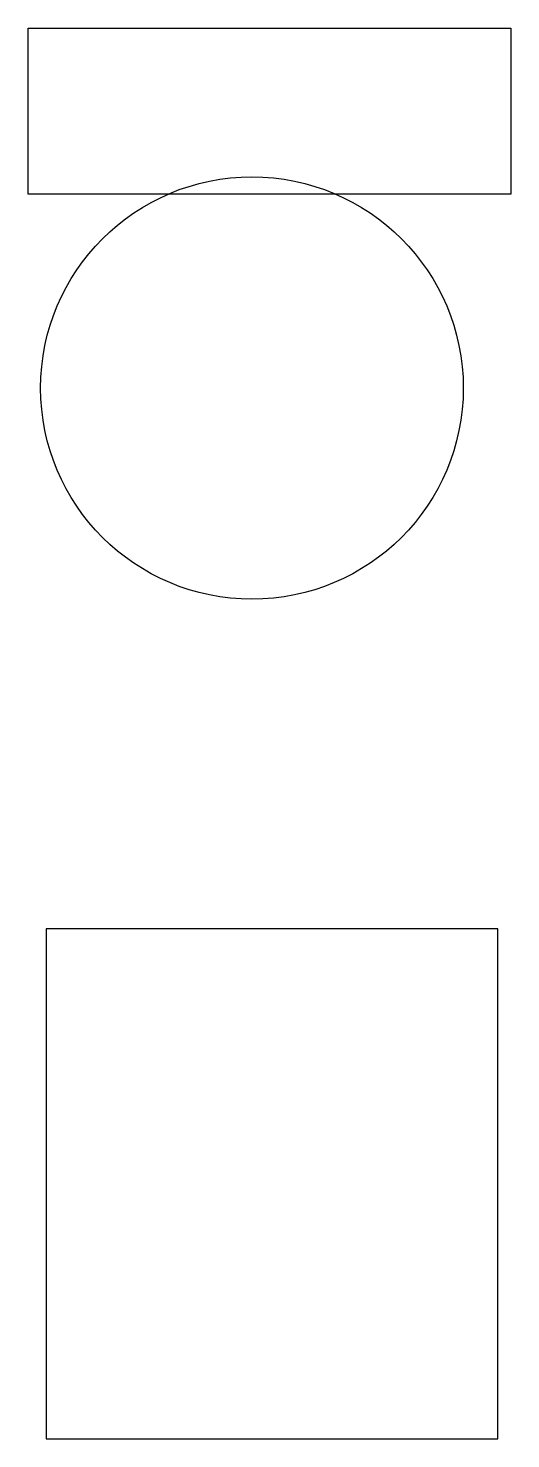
# Model space of a CAD drawing. Header units: millimetres. Extents: x -39347 to -37699, y -318671 to -313852.
import ezdxf

# ---------------------------------------------------------------- set-up
doc = ezdxf.new("R2010")
doc.units = ezdxf.units.MM

msp = doc.modelspace()

# ---------------------------------------------------------------- linework, layer by layer
for points in [[(-39346.9, -313851.8), (-37699.3, -313851.8), (-37699.3, -314418.4), (-39346.9, -314418.4)], [(-39285.7, -318670.7), (-37743.3, -318670.7), (-37743.3, -316928.1), (-39285.7, -316928.1)]]:
    msp.add_lwpolyline(points, close=True)
msp.add_circle((-38583, -315081.1), 721.5)

doc.saveas('drawing.dxf')
